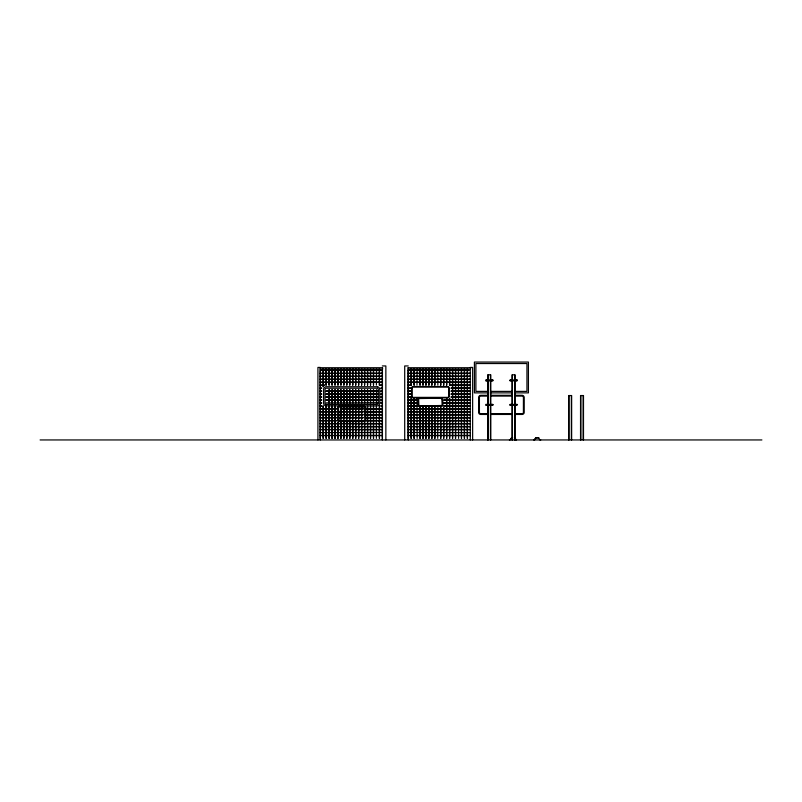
<?xml version="1.0" encoding="UTF-8"?>
<svg xmlns="http://www.w3.org/2000/svg" width="802" height="802" viewBox="0 0 802 802"><rect width="100%" height="100%" fill="white"/><g stroke="black" fill="none" stroke-linecap="round" stroke-linejoin="round"><path stroke-width="1.2" d="M418.313 398.684C419.877 395.506 415.847 405.451 419.045 406.263L441.722 406.263C444.93 405.411 440.92 395.516 442.463 398.684M442.463 405.481L441.722 406.253M510.262 439.656C512.598 435.526 510.684 440.428 509.38 439.947M535.726 437.732L534.533 439.947L535.726 437.732L538.683 437.732L539.866 439.947L540.748 439.947M382.303 365.943L385.852 365.943L385.852 439.947M408.258 365.943L404.709 365.943L404.709 439.947M320.289 367.426L317.923 367.426L317.923 439.947M470.273 367.426L472.639 367.426L472.639 439.947M320.289 367.727L382.303 367.727M408.258 367.727L470.273 367.727M321.692 370.313L380.89 370.313M408.258 370.313L468.869 370.313M321.692 370.464L380.89 370.464M408.258 370.464L468.869 370.464M320.209 373.271L382.374 373.271M408.188 373.271L470.343 373.271M320.209 373.421L382.374 373.421M408.188 373.421L470.343 373.421M320.209 376.238L382.374 376.238M408.188 376.238L470.343 376.238M320.209 376.379L382.374 376.379M408.188 376.379L470.343 376.379M320.209 379.196L382.374 379.196M408.188 379.196L470.343 379.196M320.209 379.346L382.374 379.346M408.188 379.346L470.343 379.346M491.937 380.419L492.829 380.419M510.002 380.419L510.884 380.419M320.209 382.153L382.374 382.153M408.188 382.153L470.343 382.153M320.209 382.303L382.374 382.303M408.188 382.303L470.343 382.303M320.209 385.11L324.65 385.11M382.374 385.11L379.486 385.11L379.486 368.91M408.188 385.11L411.075 385.11L411.075 368.91M470.343 385.11L449.701 385.11L449.701 368.91M320.209 385.261L324.65 385.261M379.486 385.261L382.374 385.261M408.188 385.261L411.075 385.261M449.701 385.261L470.343 385.261M377.531 386.734L325.792 386.734A2.817 2.817 0 0 0 323.587 389.491L323.587 403.125A2.817 2.817 0 0 0 325.792 405.862L377.531 405.872A2.817 2.817 0 0 0 379.747 403.125L379.747 389.491A2.817 2.817 0 0 0 377.531 386.734L377.491 386.734M320.209 388.078L321.692 388.078M380.89 388.078L382.374 388.078M408.188 388.078L411.075 388.078M451.105 388.078L470.343 388.078M320.209 388.218L321.692 388.218M380.89 388.218L382.374 388.218M408.188 388.218L411.075 388.218M451.105 388.218L470.343 388.218M320.209 391.035L321.692 391.035M326.203 391.035L377.932 391.035M380.89 391.035L382.374 391.035M408.188 391.035L411.075 391.035M451.105 391.035L470.343 391.035M320.209 391.186L321.692 391.186M326.203 391.186L377.932 391.186M380.89 391.186L382.374 391.186M408.188 391.186L411.075 391.186M451.105 391.186L470.343 391.186M488.338 391.386L475.887 391.386L475.887 363.537L526.944 363.537L526.944 391.386L514.493 391.386M490.824 391.386L511.997 391.386M487.907 392.88L474.403 392.87L474.403 362.053L528.418 362.053L528.428 392.87L514.924 392.87M490.363 392.87L512.468 392.87M320.209 393.993L321.692 393.993M326.203 393.993L377.932 393.993M380.89 393.993L382.374 393.993M408.188 393.993L411.075 393.993M451.105 393.993L470.343 393.993M320.209 394.143L321.692 394.143M326.203 394.143L377.932 394.143M380.89 394.143L382.374 394.143M408.188 394.143L411.075 394.143M451.105 394.143L470.343 394.143M488.097 395.286L480.829 395.286A2.216 2.216 0 0 0 478.614 397.371L478.614 412.378A2.085 2.085 0 0 0 480.829 414.454L488.097 414.454M490.513 395.286L512.318 395.286M514.734 395.286L522.002 395.286A2.216 2.216 0 0 1 524.217 397.371L524.217 412.378A2.085 2.085 0 0 1 522.002 414.454L514.734 414.454M488.107 396.088L480.649 396.098A1.414 1.414 0 0 0 479.416 397.421L479.426 412.549A1.283 1.283 0 0 0 480.598 413.652L488.097 413.652M490.523 396.088L512.298 396.088M514.714 396.088L522.182 396.098A1.414 1.414 0 0 1 523.415 397.421L523.405 412.549A1.283 1.283 0 0 1 522.222 413.652L514.734 413.652M320.209 396.95L321.692 396.95M326.203 396.95L377.932 396.95M380.89 396.95L382.374 396.95M408.188 396.95L411.075 396.95M451.105 396.95L470.343 396.95M320.209 397.1L321.692 397.1M326.203 397.1L377.932 397.1M380.89 397.1L382.374 397.1M408.188 397.1L411.075 397.1M451.105 397.1L470.343 397.1M320.209 399.917L321.692 399.917M326.203 399.917L377.932 399.917M380.89 399.917L382.374 399.917M408.188 399.917L416.99 399.917M443.777 399.917L470.343 399.917M320.209 400.058L321.692 400.058M326.203 400.058L377.932 400.058M380.89 400.058L382.374 400.058M408.188 400.058L416.99 400.058M443.777 400.058L470.343 400.058M320.209 402.875L321.692 402.875M326.203 402.875L377.932 402.875M380.89 402.875L382.374 402.875M408.188 402.875L416.99 402.875M443.777 402.875L470.343 402.875M320.209 403.025L321.692 403.025M380.89 403.025L382.374 403.025M408.188 403.025L416.99 403.025M443.777 403.025L470.343 403.025M326.033 404.398L377.361 404.388A1.343 1.343 0 0 0 378.263 403.276L378.263 389.341A1.343 1.343 0 0 0 377.361 388.218L325.993 388.208A1.343 1.343 0 0 0 325.071 389.341L325.071 403.266A1.343 1.343 0 0 0 325.963 404.378L326.193 404.449M491.937 404.87L492.829 404.87M510.002 404.87L510.884 404.87M320.209 405.832L321.692 405.832M380.89 405.832L382.374 405.832M408.188 405.832L416.99 405.832M443.777 405.832L470.343 405.832M320.209 405.982L321.692 405.982M339.436 406.043L363.887 406.043A1.855 1.855 0 0 1 365.672 407.506M380.89 405.982L382.374 405.982M408.188 405.982L416.99 405.982M443.777 405.982L470.343 405.982M320.209 408.789L336.489 408.789M340.86 408.789L363.136 408.789M366.093 408.789L382.374 408.789M408.188 408.789L470.343 408.789M320.209 408.94L336.489 408.94M340.86 408.94L363.136 408.94M366.093 408.94L382.374 408.94M408.188 408.94L470.343 408.94M320.209 411.757L336.489 411.757M339.457 411.757L363.136 411.757M366.093 411.757L382.374 411.757M408.188 411.757L470.343 411.757M320.209 411.897L336.489 411.897M339.457 411.897L363.136 411.897M366.093 411.897L382.374 411.897M408.188 411.897L470.343 411.897M490.513 413.652L512.308 413.652M490.513 414.454L512.318 414.454M320.209 414.714L336.489 414.714M339.457 414.714L363.136 414.714M366.093 414.714L382.374 414.714M408.188 414.714L470.343 414.714M320.209 414.865L336.489 414.865M339.457 414.865L363.136 414.865M366.093 414.865L382.374 414.865M408.188 414.865L470.343 414.865M320.209 417.672L336.489 417.672M339.457 417.672L363.136 417.672M366.093 417.672L382.374 417.672M408.188 417.672L470.343 417.672M320.209 417.822L336.489 417.822M339.457 417.822L363.136 417.822M366.093 417.822L382.374 417.822M408.188 417.822L470.343 417.822M320.209 420.629L336.489 420.629M366.093 420.629L382.374 420.629M408.188 420.629L470.343 420.629M320.209 420.779L336.489 420.779M366.093 420.779L382.374 420.779M408.188 420.779L470.343 420.779M320.209 423.596L382.374 423.596M408.188 423.596L470.343 423.596M320.209 423.737L382.374 423.737M408.188 423.737L470.343 423.737M320.209 426.554L382.374 426.554M408.188 426.554L470.343 426.554M320.209 426.704L382.374 426.704M408.188 426.704L470.343 426.704M320.209 429.511L382.374 429.511M408.188 429.511L470.343 429.511M320.209 429.661L382.374 429.661M408.188 429.661L470.343 429.661M320.209 432.619L382.374 432.478M408.188 432.478L470.343 432.619M320.209 435.436L382.374 435.436M408.188 435.436L470.343 435.436M320.209 435.586L382.374 435.586M408.188 435.586L470.343 435.586M535.726 438.022L538.683 437.732M514.413 437.732L516.478 439.947M534.533 439.656L533.651 439.947M40.1 439.947L761.9 439.947M419.045 406.253L418.313 405.481M514.413 438.022L515.596 439.656M583.495 439.947L583.495 395.546L580.538 395.546L580.538 439.947M583.194 395.546L583.194 439.947M580.828 395.546L580.828 439.947M571.646 439.947L571.646 395.546L568.688 395.546L568.688 439.947M571.355 395.546L571.355 439.947M568.979 395.546L568.979 439.947M516.217 379.978L516.217 380.86M516.217 404.429L516.217 405.311M515.034 439.947L515.034 374.825L512.067 374.825L512.067 439.947M514.734 374.825L514.734 439.947M512.368 374.825L512.368 439.947M510.884 379.978L510.884 380.86M510.884 404.429L510.884 405.311M491.937 379.978L491.937 380.87M491.937 404.429L491.937 405.311M490.754 439.947L490.754 374.825L487.796 374.825L487.796 439.947M490.463 374.825L490.463 439.947M488.097 374.825L488.097 439.947M486.613 379.978L486.613 380.87M486.613 404.429L486.613 405.311M470.573 367.727L470.573 369.201M470.273 439.947L470.273 369.201L408.258 369.201L408.258 439.947M467.456 368.91L467.456 438.393M467.315 368.91L467.315 438.393M464.498 368.91L464.498 438.393M464.348 368.91L464.348 438.393M461.541 368.91L461.541 438.393M461.391 368.91L461.391 438.393M458.433 368.91L458.584 438.393M455.616 368.91L455.616 438.393M455.476 368.91L455.476 438.393M452.659 368.91L452.659 438.393M452.508 368.91L452.508 438.393M449.701 398.504L449.701 438.393M449.551 368.91L449.551 385.11M449.551 398.504L449.551 438.393M446.744 368.91L446.744 385.11M446.744 398.504L446.744 438.393M446.594 368.91L446.594 385.11M446.594 398.504L446.594 438.393M443.777 368.91L443.777 385.11M443.777 407.386L443.777 438.393M443.636 368.91L443.636 385.11M443.636 407.386L443.636 438.393M440.819 368.91L440.819 385.11M440.819 407.386L440.819 438.393M440.669 368.91L440.669 385.11M440.669 407.386L440.669 438.393M437.712 368.91L437.862 385.11M437.862 407.386L437.712 438.393M434.905 368.91L434.905 385.11M434.905 407.386L434.905 438.393M434.754 368.91L434.754 385.11M434.754 407.386L434.754 438.393M431.937 368.91L431.937 385.11M431.937 407.386L431.937 438.393M431.797 368.91L431.797 385.11M431.797 407.386L431.797 438.393M428.98 368.91L428.98 385.11M428.98 407.386L428.98 438.393M428.829 368.91L428.829 385.11M428.829 407.386L428.829 438.393M426.022 368.91L426.022 385.11M426.022 407.386L426.022 438.393M425.872 368.91L425.872 385.11M425.872 407.386L425.872 438.393M423.065 368.91L423.065 385.11M423.065 407.386L423.065 438.393M422.915 368.91L422.915 385.11M422.915 407.386L422.915 438.393M420.098 368.91L420.098 385.11M420.098 407.386L420.098 438.393M419.957 368.91L419.957 385.11M419.957 407.386L419.957 438.393M417.14 368.91L416.99 385.11M416.99 398.504L417.14 438.393M414.183 368.91L414.183 385.11M414.183 398.504L414.183 438.393M414.032 368.91L414.032 385.11M414.032 398.504L414.032 438.393M411.215 368.91L411.215 385.11M411.215 398.504L411.215 438.393M411.075 398.504L411.075 438.393M407.967 367.727L407.967 369.201M408.108 370.464L408.108 438.393M382.594 367.727L382.594 369.201M382.444 370.464L382.444 438.393M382.303 439.947L382.303 369.201L320.289 369.201L320.289 439.947M379.486 405.982L379.486 438.393M379.336 368.91L379.336 385.11M379.336 405.982L379.336 438.393M376.529 368.91L376.379 385.11M376.529 389.632L376.379 403.025M376.379 405.982L376.379 438.393M373.572 368.91L373.572 385.11M373.572 389.632L373.572 403.025M373.572 405.982L373.572 438.393M373.421 368.91L373.421 385.11M373.421 389.632L373.421 403.025M373.421 405.982L373.421 438.393M370.604 368.91L370.604 385.11M370.604 389.632L370.604 403.025M370.604 405.982L370.604 438.393M370.464 368.91L370.464 385.11M370.464 389.632L370.464 403.025M370.464 405.982L370.464 438.393M367.647 368.91L367.647 385.11M367.647 389.632L367.647 403.025M367.647 405.982L367.647 438.393M367.496 368.91L367.496 385.11M367.496 389.632L367.496 403.025M367.496 405.982L367.496 438.393M365.682 407.346L365.682 420.047A1.855 1.855 0 0 1 363.887 421.521L339.436 421.511A1.855 1.855 0 0 1 337.662 420.047M364.689 368.91L364.689 385.11M364.689 389.632L364.689 403.025M364.689 422.183L364.689 438.393M364.539 368.91L364.539 385.11M364.539 389.632L364.539 403.025M364.539 422.183L364.539 438.393M361.722 368.91L361.722 385.11M361.722 389.632L361.722 403.025M361.722 407.386L361.722 419.225M361.722 422.183L361.722 438.393M361.582 368.91L361.582 385.11M361.582 389.632L361.582 403.025M361.582 407.386L361.582 419.225M361.582 422.183L361.582 438.393M358.765 368.91L358.765 385.11M358.765 389.632L358.765 403.025M358.765 407.386L358.765 419.225M358.765 422.183L358.765 438.393M358.614 368.91L358.614 385.11M358.614 389.632L358.614 403.025M358.614 407.386L358.614 419.225M358.614 422.183L358.614 438.393M355.807 368.91L355.807 385.11M355.807 389.632L355.807 403.025M355.807 407.386L355.807 419.225M355.807 422.183L355.807 438.393M355.657 368.91L355.657 385.11M355.657 389.632L355.657 403.025M355.657 407.386L355.657 419.225M355.657 422.183L355.657 438.393M352.85 368.91L352.85 385.11M352.85 389.632L352.85 403.025M352.85 407.386L352.85 419.225M352.85 422.183L352.85 438.393M352.7 368.91L352.7 385.11M352.7 389.632L352.7 403.025M352.7 407.386L352.7 419.225M352.7 422.183L352.7 438.393M349.883 368.91L349.883 385.11M349.883 389.632L349.883 403.025M349.883 407.386L349.883 419.225M349.883 422.183L349.883 438.393M349.742 368.91L349.742 385.11M349.742 389.632L349.742 403.025M349.742 407.386L349.742 419.225M349.742 422.183L349.742 438.393M346.925 368.91L346.925 385.11M346.925 389.632L346.925 403.025M346.925 407.386L346.925 419.225M346.925 422.183L346.925 438.393M346.775 368.91L346.775 385.11M346.775 389.632L346.775 403.025M346.775 407.386L346.775 419.225M346.775 422.183L346.775 438.393M343.968 368.91L343.968 385.11M343.968 389.632L343.968 403.025M343.968 407.386L343.968 419.225M343.968 422.183L343.968 438.393M343.817 368.91L343.817 385.11M343.817 389.632L343.817 403.025M343.817 407.386L343.817 419.225M343.817 422.183L343.817 438.393M341.01 368.91L341.01 385.11M341.01 389.632L341.01 403.025M341.01 407.386L341.01 419.225M341.01 422.183L341.01 438.393M340.86 368.91L340.86 385.11M340.86 389.632L340.86 403.025M340.86 407.386L340.86 419.225M340.86 422.183L340.86 438.393M338.043 368.91L338.043 385.11M338.043 389.632L338.043 403.025M338.043 422.183L338.043 438.393M337.903 368.91L337.903 385.11M337.903 389.632L337.903 403.025M337.903 422.183L337.903 438.393M337.652 407.346L337.652 420.047M335.086 368.91L335.086 385.11M335.086 389.632L335.086 403.025M335.086 405.982L335.086 438.393M334.935 368.91L334.935 385.11M334.935 389.632L334.935 403.025M334.935 405.982L334.935 438.393M332.128 368.91L332.128 385.11M332.128 389.632L332.128 403.025M332.128 405.982L332.128 438.393M331.978 368.91L331.978 385.11M331.978 389.632L331.978 403.025M331.978 405.982L331.978 438.393M329.171 368.91L329.171 385.11M329.171 389.632L329.171 403.025M329.171 405.982L329.171 438.393M329.02 368.91L329.02 385.11M329.02 389.632L329.02 403.025M329.02 405.982L329.02 438.393M326.203 368.91L326.203 385.11M326.203 405.982L326.203 438.393M326.063 368.91L326.063 385.11M326.063 405.982L326.063 438.393M323.246 368.91L323.246 386.664M323.246 405.982L323.246 438.393M323.096 368.91L323.096 386.664M323.096 405.982L323.096 438.393M320.138 370.464L320.138 438.393M319.988 367.727L319.988 369.201M337.662 407.356A1.855 1.855 0 0 1 339.436 405.872M365.662 419.887A1.855 1.855 0 0 1 363.887 421.371M339.436 421.371A1.855 1.855 0 0 1 337.662 419.887M442.173 405.481L418.935 405.942L418.614 398.554L441.842 398.203L442.173 405.481M412.108 387.827L412.108 396.579A1.053 1.053 0 0 0 413 397.371L447.767 397.371A1.053 1.053 0 0 0 448.669 396.579L448.669 387.827A1.053 1.053 0 0 0 447.767 387.035L413 387.035A1.053 1.053 0 0 0 412.108 387.827M338.514 407.596L339.015 420.529L363.867 420.629L364.77 420.058L364.319 407.025L339.467 406.915L338.514 407.596M492.829 379.978L485.721 379.978L485.721 380.87L492.829 380.87L492.829 379.978M517.1 379.978L510.002 379.978L510.002 380.86L517.1 380.86L517.1 379.978M447.646 386.504L413.13 386.504A1.584 1.584 0 0 0 411.556 387.887L411.556 396.529A1.584 1.584 0 0 0 413.13 397.902L447.646 397.902A1.584 1.584 0 0 0 449.21 396.529L449.21 387.887A1.584 1.584 0 0 0 447.646 386.504M492.829 404.429L485.721 404.429L485.721 405.311L492.829 405.311L492.829 404.429M517.1 404.429L510.002 404.429L510.002 405.311L517.1 405.311L517.1 404.429"/></g></svg>
